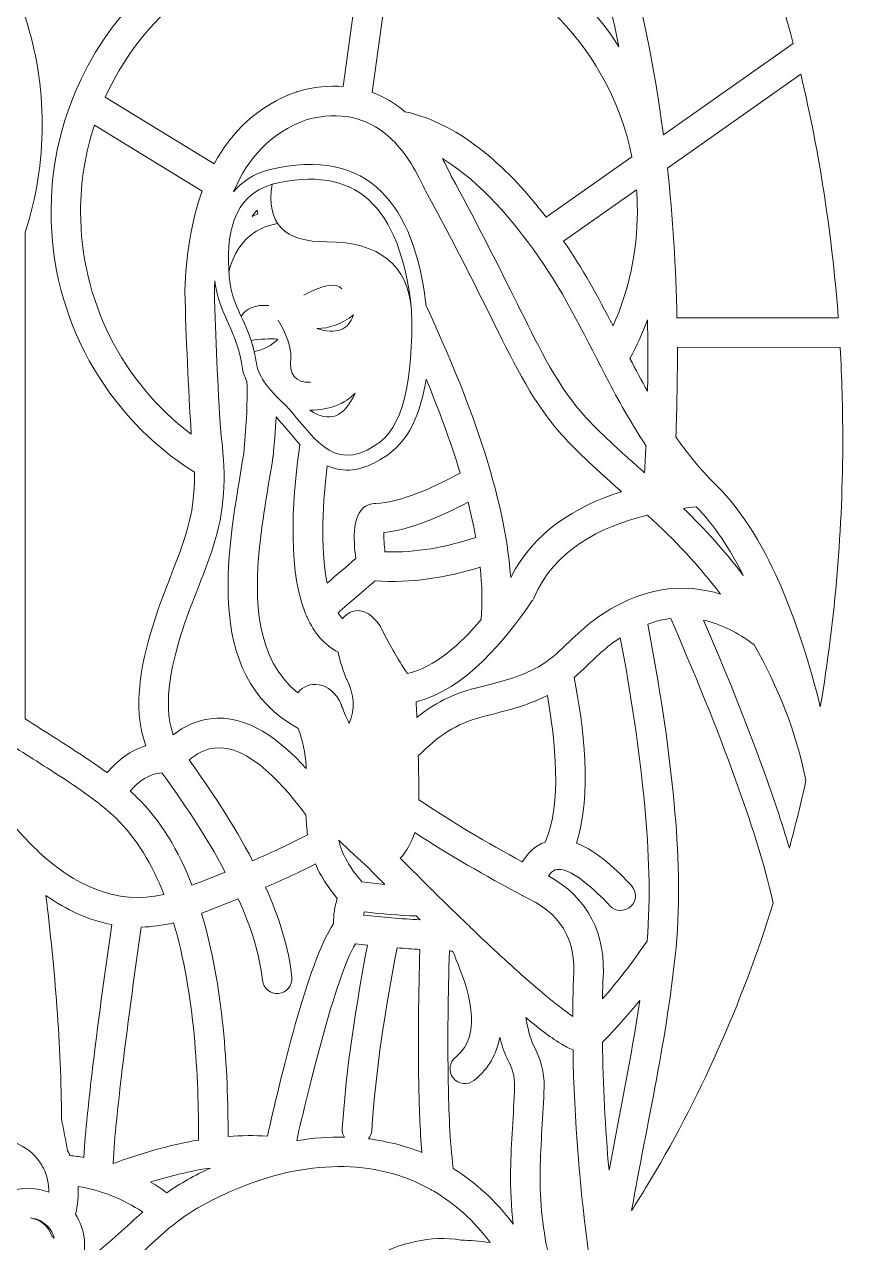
# Model space of a CAD drawing. Header units: millimetres. Extents: x -1990 to 1990, y -412 to 412.
# Drawn here: x 695.2 to 808.1, y 100.4 to 265.4 of the extents above; entities that cross this region are included whole.
import ezdxf

# ---------------------------------------------------------------- set-up
doc = ezdxf.new("R2010")
doc.units = ezdxf.units.MM
doc.header["$MEASUREMENT"] = 0
doc.layers.add('Camada 1', color=7, linetype='Continuous')

msp = doc.modelspace()

# ---------------------------------------------------------------- linework, layer by layer
at = {"layer": 'Camada 1', "color": 250, "lineweight": 9}
for points, knots in [([(492.8081, 249.1), (492.8081, 249.1), (492.8081, 168.9), (492.8081, 168.9), (492.8081, 168.9), (492.8081, 168.9), (489.8081, 168.9), (489.8081, 168.9), (489.8081, 168.9), (489.8081, 168.9), (489.8081, 88.7), (489.8081, 88.7), (489.8081, 88.7), (489.8081, 88.7), (492.8081, 88.7), (492.8081, 88.7), (492.8081, 88.7), (492.8081, 88.7), (492.8081, 8.5), (492.8081, 8.5), (492.8081, 8.5), (492.8081, 8.5), (573.0081, 8.5), (573.0081, 8.5), (573.0081, 8.5), (573.0081, 8.5), (573.0081, 5.5), (573.0081, 5.5), (573.0081, 5.5), (573.0081, 5.5), (653.2081, 5.5), (653.2081, 5.5), (653.2081, 5.5), (653.2081, 5.5), (653.2081, 8.5), (653.2081, 8.5), (653.2081, 8.5), (653.2081, 8.5), (733.4081, 8.5), (733.4081, 8.5), (733.4081, 8.5), (733.4081, 8.5), (733.4081, 5.5), (733.4081, 5.5), (733.4081, 5.5), (733.4081, 5.5), (813.6081, 5.5), (813.6081, 5.5), (813.6081, 5.5), (813.6081, 5.5), (813.6081, 8.5), (813.6081, 8.5), (813.6081, 8.5), (813.6081, 8.5), (893.8081, 8.5), (893.8081, 8.5), (893.8081, 8.5), (893.8081, 8.5), (893.8081, 88.7), (893.8081, 88.7), (893.8081, 88.7), (893.8081, 88.7), (896.8081, 88.7), (896.8081, 88.7), (896.8081, 88.7), (896.8081, 88.7), (896.8081, 168.9), (896.8081, 168.9), (896.8081, 168.9), (896.8081, 168.9), (893.8081, 168.9), (893.8081, 168.9), (893.8081, 168.9), (893.8081, 168.9), (893.8081, 249.1), (893.8081, 249.1), (893.8081, 249.1), (893.8081, 249.1), (896.8081, 249.1), (896.8081, 249.1), (896.8081, 249.1), (896.8081, 249.1), (896.8081, 329.3), (896.8081, 329.3), (896.8081, 329.3), (896.8081, 329.3), (893.8081, 329.3), (893.8081, 329.3), (893.8081, 329.3), (893.8081, 329.3), (893.8081, 409.5), (893.8081, 409.5), (893.8081, 409.5), (893.8081, 409.5), (813.6081, 409.5), (813.6081, 409.5), (813.6081, 409.5), (813.6081, 409.5), (813.6081, 412.5), (813.6081, 412.5), (813.6081, 412.5), (813.6081, 412.5), (733.4081, 412.5), (733.4081, 412.5), (733.4081, 412.5), (733.4081, 412.5), (733.4081, 409.5), (733.4081, 409.5), (733.4081, 409.5), (733.4081, 409.5), (653.2081, 409.5), (653.2081, 409.5), (653.2081, 409.5), (653.2081, 409.5), (653.2081, 412.5), (653.2081, 412.5), (653.2081, 412.5), (653.2081, 412.5), (573.0081, 412.5), (573.0081, 412.5), (573.0081, 412.5), (573.0081, 412.5), (573.0081, 409.5), (573.0081, 409.5), (573.0081, 409.5), (573.0081, 409.5), (492.8081, 409.5), (492.8081, 409.5), (492.8081, 409.5), (492.8081, 409.5), (492.8081, 329.3), (492.8081, 329.3), (492.8081, 329.3), (492.8081, 329.3), (489.8081, 329.3), (489.8081, 329.3), (489.8081, 329.3), (489.8081, 329.3), (489.8081, 249.1), (489.8081, 249.1), (489.8081, 249.1), (489.8081, 249.1), (492.8081, 249.1), (492.8081, 249.1)], [0, 0, 0, 0, 0.02702703, 0.02702703, 0.02702703, 0.02702703, 0.05405405, 0.05405405, 0.05405405, 0.05405405, 0.08108108, 0.08108108, 0.08108108, 0.08108108, 0.10810811, 0.10810811, 0.10810811, 0.10810811, 0.13513514, 0.13513514, 0.13513514, 0.13513514, 0.16216216, 0.16216216, 0.16216216, 0.16216216, 0.18918919, 0.18918919, 0.18918919, 0.18918919, 0.21621622, 0.21621622, 0.21621622, 0.21621622, 0.24324324, 0.24324324, 0.24324324, 0.24324324, 0.27027027, 0.27027027, 0.27027027, 0.27027027, 0.2972973, 0.2972973, 0.2972973, 0.2972973, 0.32432432, 0.32432432, 0.32432432, 0.32432432, 0.35135135, 0.35135135, 0.35135135, 0.35135135, 0.37837838, 0.37837838, 0.37837838, 0.37837838, 0.40540541, 0.40540541, 0.40540541, 0.40540541, 0.43243243, 0.43243243, 0.43243243, 0.43243243, 0.45945946, 0.45945946, 0.45945946, 0.45945946, 0.48648649, 0.48648649, 0.48648649, 0.48648649, 0.51351351, 0.51351351, 0.51351351, 0.51351351, 0.54054054, 0.54054054, 0.54054054, 0.54054054, 0.56756757, 0.56756757, 0.56756757, 0.56756757, 0.59459459, 0.59459459, 0.59459459, 0.59459459, 0.62162162, 0.62162162, 0.62162162, 0.62162162, 0.64864865, 0.64864865, 0.64864865, 0.64864865, 0.67567568, 0.67567568, 0.67567568, 0.67567568, 0.7027027, 0.7027027, 0.7027027, 0.7027027, 0.72972973, 0.72972973, 0.72972973, 0.72972973, 0.75675676, 0.75675676, 0.75675676, 0.75675676, 0.78378378, 0.78378378, 0.78378378, 0.78378378, 0.81081081, 0.81081081, 0.81081081, 0.81081081, 0.83783784, 0.83783784, 0.83783784, 0.83783784, 0.86486486, 0.86486486, 0.86486486, 0.86486486, 0.89189189, 0.89189189, 0.89189189, 0.89189189, 0.91891892, 0.91891892, 0.91891892, 0.91891892, 0.94594595, 0.94594595, 0.94594595, 0.94594595, 1, 1, 1, 1]), ([(695.3081, 171.3556), (696.7101, 170.454), (698.1221, 169.5688), (699.5101, 168.6788), (699.5101, 168.6788), (701.7081, 167.27), (704.1509, 165.7272), (706.4185, 164.0652), (706.4185, 164.0652), (707.8721, 165.748), (709.6149, 167.1012), (711.6681, 167.7056), (711.6681, 167.7056), (709.6621, 172.9836), (711.2189, 179.7252), (712.8653, 184.7324), (712.8653, 184.7324), (715.7481, 193.4996), (718.4005, 196.9136), (718.2429, 204.724), (718.2429, 204.724), (706.1853, 212.3588), (698.8309, 225.6068), (698.8309, 239.972), (698.8309, 239.972), (698.8309, 263.0008), (717.5005, 281.6704), (740.5293, 281.6704), (740.5293, 281.6704), (741.5733, 281.6704), (742.6081, 281.632), (743.6329, 281.5568), (743.6329, 281.5568), (743.6565, 281.5552), (743.6805, 281.5536), (743.7041, 281.5512), (743.7041, 281.5512), (757.1773, 280.5368), (768.8645, 273.1196), (775.7309, 262.3336), (775.7309, 262.3336), (772.8361, 276.7816), (768.1837, 290.7848), (761.2761, 303.88), (761.2761, 303.88), (741.5173, 303.8292), (721.5001, 298.6844), (707.2873, 284.8724), (707.2873, 284.8724), (705.4849, 283.1212), (703.8029, 281.2488), (702.2577, 279.2668), (702.2577, 279.2668), (699.4429, 275.6576), (697.1089, 271.7172), (695.3081, 267.5116), (695.3081, 267.5116), (695.3081, 267.5116), (695.3081, 266.4028), (695.3081, 266.4028), (695.3081, 266.4028), (696.8233, 261.808), (697.6429, 256.8972), (697.6429, 251.7952), (697.6429, 251.7952), (697.6429, 246.7572), (696.8337, 241.844), (695.3081, 237.2096), (695.3081, 237.2096), (695.3081, 237.2096), (695.3081, 171.3556), (695.3081, 171.3556)], [0, 0, 0, 0, 0.05263158, 0.05263158, 0.05263158, 0.05263158, 0.10526316, 0.10526316, 0.10526316, 0.10526316, 0.15789474, 0.15789474, 0.15789474, 0.15789474, 0.21052632, 0.21052632, 0.21052632, 0.21052632, 0.26315789, 0.26315789, 0.26315789, 0.26315789, 0.31578947, 0.31578947, 0.31578947, 0.31578947, 0.36842105, 0.36842105, 0.36842105, 0.36842105, 0.42105263, 0.42105263, 0.42105263, 0.42105263, 0.47368421, 0.47368421, 0.47368421, 0.47368421, 0.52631579, 0.52631579, 0.52631579, 0.52631579, 0.57894737, 0.57894737, 0.57894737, 0.57894737, 0.63157895, 0.63157895, 0.63157895, 0.63157895, 0.68421053, 0.68421053, 0.68421053, 0.68421053, 0.73684211, 0.73684211, 0.73684211, 0.73684211, 0.78947368, 0.78947368, 0.78947368, 0.78947368, 0.84210526, 0.84210526, 0.84210526, 0.84210526, 0.89473684, 0.89473684, 0.89473684, 0.89473684, 1, 1, 1, 1]), ([(784.4429, 301.7304), (778.4465, 302.8428), (772.1709, 303.5744), (765.8201, 303.8032), (765.8201, 303.8032), (774.3057, 287.09), (779.3001, 269.0012), (781.7517, 250.4164), (781.7517, 250.4164), (781.7517, 250.4164), (799.3285, 262.778), (799.3285, 262.778), (799.3285, 262.778), (795.8169, 276.3032), (790.8877, 289.4372), (784.4429, 301.7304)], [0, 0, 0, 0, 0.2, 0.2, 0.2, 0.2, 0.4, 0.4, 0.4, 0.4, 0.6, 0.6, 0.6, 0.6, 1, 1, 1, 1]), ([(720.9317, 246.4864), (723.2569, 250.8104), (726.8029, 254.3244), (732.0993, 256.2404), (732.0993, 256.2404), (732.1541, 256.26), (732.2013, 256.2748), (732.2573, 256.29), (732.2573, 256.29), (734.4677, 256.888), (736.5145, 257.0964), (738.4057, 256.9628), (738.4057, 256.9628), (738.4057, 256.9628), (741.2421, 277.6636), (741.2421, 277.6636), (741.2421, 277.6636), (741.0053, 277.668), (740.7673, 277.6704), (740.5293, 277.6704), (740.5293, 277.6704), (725.2505, 277.6704), (712.0953, 268.582), (706.1745, 255.5164), (706.1745, 255.5164), (706.1745, 255.5164), (720.9317, 246.4864), (720.9317, 246.4864)], [0, 0, 0, 0, 0.125, 0.125, 0.125, 0.125, 0.25, 0.25, 0.25, 0.25, 0.375, 0.375, 0.375, 0.375, 0.5, 0.5, 0.5, 0.5, 0.625, 0.625, 0.625, 0.625, 0.75, 0.75, 0.75, 0.75, 1, 1, 1, 1]), ([(742.3297, 256.1328), (743.9437, 255.5416), (745.4177, 254.6636), (746.7601, 253.5412), (746.7601, 253.5412), (754.5333, 251.8672), (761.0085, 245.566), (765.8801, 239.2544), (765.8801, 239.2544), (765.8801, 239.2544), (777.4925, 247.4208), (777.4925, 247.4208), (777.4925, 247.4208), (774.3365, 263.1672), (761.3713, 275.368), (745.2409, 277.3788), (745.2409, 277.3788), (745.2409, 277.3788), (742.3297, 256.1328), (742.3297, 256.1328)], [0, 0, 0, 0, 0.16666667, 0.16666667, 0.16666667, 0.16666667, 0.33333333, 0.33333333, 0.33333333, 0.33333333, 0.5, 0.5, 0.5, 0.5, 0.66666667, 0.66666667, 0.66666667, 0.66666667, 1, 1, 1, 1]), ([(800.3633, 258.616), (800.3633, 258.616), (782.2961, 245.9092), (782.2961, 245.9092), (782.2961, 245.9092), (783.0329, 239.196), (783.4501, 232.4276), (783.5929, 225.6452), (783.5929, 225.6452), (783.5929, 225.6452), (805.4329, 225.618), (805.4329, 225.618), (805.4329, 225.618), (804.6081, 236.6852), (802.9353, 247.7608), (800.3633, 258.616)], [0, 0, 0, 0, 0.2, 0.2, 0.2, 0.2, 0.4, 0.4, 0.4, 0.4, 0.6, 0.6, 0.6, 0.6, 1, 1, 1, 1]), ([(723.6537, 242.9616), (723.6237, 242.8764), (723.5873, 242.7924), (723.5409, 242.7012), (723.5409, 242.7012), (724.6465, 244.0072), (726.1613, 245.0392), (728.1905, 245.6428), (728.1905, 245.6428), (728.2341, 245.6556), (728.2777, 245.6672), (728.3217, 245.6772), (728.3217, 245.6772), (742.1121, 249.028), (747.9913, 240.5076), (749.5449, 227.7864), (749.5449, 227.7864), (749.5689, 227.616), (749.5901, 227.4452), (749.6085, 227.274), (749.6085, 227.274), (754.3949, 217.0252), (760.2085, 202.8228), (761.0737, 190.4696), (761.0737, 190.4696), (764.1813, 196.602), (769.7873, 200.116), (776.0693, 202.0904), (776.0693, 202.0904), (774.6173, 203.3908), (773.1697, 204.6956), (771.7477, 206.0236), (771.7477, 206.0236), (769.9917, 207.664), (768.2913, 209.3488), (766.7853, 211.226), (766.7853, 211.226), (763.2517, 215.6288), (760.5005, 221.5468), (757.9801, 226.582), (757.9801, 226.582), (755.2553, 232.0252), (752.4969, 237.5204), (749.5349, 242.8384), (749.5349, 242.8384), (749.5065, 242.8896), (749.4841, 242.934), (749.4601, 242.9872), (749.4601, 242.9872), (748.1521, 245.8784), (746.5901, 248.3336), (744.6565, 250.0884), (744.6565, 250.0884), (744.5773, 250.1488), (744.5025, 250.2152), (744.4333, 250.2864), (744.4333, 250.2864), (741.6309, 252.716), (738.0617, 253.6948), (733.3825, 252.4504), (733.3825, 252.4504), (728.5301, 250.67), (725.5073, 247.176), (723.6537, 242.9616)], [0, 0, 0, 0, 0.05882353, 0.05882353, 0.05882353, 0.05882353, 0.11764706, 0.11764706, 0.11764706, 0.11764706, 0.17647059, 0.17647059, 0.17647059, 0.17647059, 0.23529412, 0.23529412, 0.23529412, 0.23529412, 0.29411765, 0.29411765, 0.29411765, 0.29411765, 0.35294118, 0.35294118, 0.35294118, 0.35294118, 0.41176471, 0.41176471, 0.41176471, 0.41176471, 0.47058824, 0.47058824, 0.47058824, 0.47058824, 0.52941176, 0.52941176, 0.52941176, 0.52941176, 0.58823529, 0.58823529, 0.58823529, 0.58823529, 0.64705882, 0.64705882, 0.64705882, 0.64705882, 0.70588235, 0.70588235, 0.70588235, 0.70588235, 0.76470588, 0.76470588, 0.76470588, 0.76470588, 0.82352941, 0.82352941, 0.82352941, 0.82352941, 0.88235294, 0.88235294, 0.88235294, 0.88235294, 1, 1, 1, 1]), ([(717.8149, 209.8808), (717.4133, 216.326), (717.1233, 222.7772), (716.9469, 229.232), (716.9469, 229.232), (716.9457, 229.2776), (716.9457, 229.3168), (716.9477, 229.3628), (716.9477, 229.3628), (717.1229, 233.9444), (717.7825, 238.6072), (719.2961, 242.7976), (719.2961, 242.7976), (719.2961, 242.7976), (704.7001, 251.7288), (704.7001, 251.7288), (704.7001, 251.7288), (703.4869, 248.0292), (702.8309, 244.0772), (702.8309, 239.972), (702.8309, 239.972), (702.8309, 228.0352), (708.4449, 216.9564), (717.8149, 209.8808)], [0, 0, 0, 0, 0.14285714, 0.14285714, 0.14285714, 0.14285714, 0.28571429, 0.28571429, 0.28571429, 0.28571429, 0.42857143, 0.42857143, 0.42857143, 0.42857143, 0.57142857, 0.57142857, 0.57142857, 0.57142857, 0.71428571, 0.71428571, 0.71428571, 0.71428571, 1, 1, 1, 1]), ([(779.1981, 204.6572), (779.2677, 205.8872), (779.3297, 207.1184), (779.3837, 208.3504), (779.3837, 208.3504), (777.5741, 211.0608), (775.9641, 213.9084), (774.4037, 216.8748), (774.4037, 216.8748), (771.3389, 222.7028), (768.5745, 228.6092), (764.7689, 234.0184), (764.7689, 234.0184), (761.5441, 238.6016), (757.0857, 244.0016), (751.8181, 247.1968), (751.8181, 247.1968), (752.2597, 246.4048), (752.6769, 245.5752), (753.0693, 244.7128), (753.0693, 244.7128), (756.0449, 239.3656), (758.8181, 233.844), (761.5569, 228.3724), (761.5569, 228.3724), (763.9221, 223.6472), (766.5893, 217.8608), (769.9049, 213.7296), (769.9049, 213.7296), (771.2885, 212.0048), (772.8645, 210.454), (774.4781, 208.9472), (774.4781, 208.9472), (776.0297, 207.4976), (777.6129, 206.0756), (779.1981, 204.6572)], [0, 0, 0, 0, 0.1, 0.1, 0.1, 0.1, 0.2, 0.2, 0.2, 0.2, 0.3, 0.3, 0.3, 0.3, 0.4, 0.4, 0.4, 0.4, 0.5, 0.5, 0.5, 0.5, 0.6, 0.6, 0.6, 0.6, 0.7, 0.7, 0.7, 0.7, 0.8, 0.8, 0.8, 0.8, 1, 1, 1, 1]), ([(768.2441, 236.0268), (770.7917, 232.3592), (772.8941, 228.4568), (774.9321, 224.5324), (774.9321, 224.5324), (777.1089, 229.3756), (778.2281, 234.6208), (778.2281, 239.972), (778.2281, 239.972), (778.2281, 240.9796), (778.1885, 241.9784), (778.1109, 242.966), (778.1109, 242.966), (778.1109, 242.966), (768.2441, 236.0268), (768.2441, 236.0268)], [0, 0, 0, 0, 0.2, 0.2, 0.2, 0.2, 0.4, 0.4, 0.4, 0.4, 0.6, 0.6, 0.6, 0.6, 1, 1, 1, 1]), ([(726.8277, 239.6976), (726.7897, 239.8672), (726.7561, 240.0408), (726.7273, 240.218), (726.7273, 240.218), (726.4805, 239.948), (726.2637, 239.6556), (726.0733, 239.3448), (726.0733, 239.3448), (726.3169, 239.472), (726.5681, 239.5896), (726.8277, 239.6976)], [0, 0, 0, 0, 0.25, 0.25, 0.25, 0.25, 0.5, 0.5, 0.5, 0.5, 1, 1, 1, 1]), ([(721.0157, 230.6352), (720.9877, 230.18), (720.9649, 229.726), (720.9473, 229.2748), (720.9473, 229.2748), (721.1217, 222.9128), (721.4077, 216.5536), (721.8025, 210.2012), (721.8025, 210.2012), (722.4901, 205.0484), (722.5289, 200.4436), (721.0285, 195.4276), (721.0285, 195.4276), (719.8273, 191.4136), (717.9877, 187.5044), (716.6653, 183.4828), (716.6653, 183.4828), (715.4105, 179.6664), (713.7877, 173.4916), (715.3845, 169.1912), (715.3845, 169.1912), (716.8433, 170.32), (718.5121, 171.1268), (720.4049, 171.368), (720.4049, 171.368), (725.3713, 172.0008), (729.9029, 168.4916), (733.3893, 164.6248), (733.3893, 164.6248), (733.3837, 164.7576), (733.3793, 164.89), (733.3761, 165.0224), (733.3761, 165.0224), (733.2313, 166.6292), (732.9441, 168.4988), (732.3001, 170.0356), (732.3001, 170.0356), (718.9713, 177.3432), (722.9669, 195.0064), (724.9169, 207.28), (724.9169, 207.28), (725.2381, 210.4932), (725.4553, 213.7996), (725.3517, 217.0356), (725.3517, 217.0356), (724.9841, 217.7636), (724.7305, 218.5172), (724.6557, 219.2792), (724.6557, 219.2792), (724.5189, 220.1924), (724.2941, 221.0928), (724.0097, 221.9708), (724.0097, 221.9708), (722.9225, 225.3232), (721.4477, 226.938), (721.0157, 230.6352)], [0, 0, 0, 0, 0.06666667, 0.06666667, 0.06666667, 0.06666667, 0.13333333, 0.13333333, 0.13333333, 0.13333333, 0.2, 0.2, 0.2, 0.2, 0.26666667, 0.26666667, 0.26666667, 0.26666667, 0.33333333, 0.33333333, 0.33333333, 0.33333333, 0.4, 0.4, 0.4, 0.4, 0.46666667, 0.46666667, 0.46666667, 0.46666667, 0.53333333, 0.53333333, 0.53333333, 0.53333333, 0.6, 0.6, 0.6, 0.6, 0.66666667, 0.66666667, 0.66666667, 0.66666667, 0.73333333, 0.73333333, 0.73333333, 0.73333333, 0.8, 0.8, 0.8, 0.8, 0.86666667, 0.86666667, 0.86666667, 0.86666667, 1, 1, 1, 1]), ([(739.7841, 226.0444), (738.2165, 224.8056), (736.5593, 224.186), (734.8129, 224.1856), (734.8129, 224.1856), (737.4541, 223.344), (739.1113, 223.9636), (739.7841, 226.0444)], [0, 0, 0, 0, 0.33333333, 0.33333333, 0.33333333, 0.33333333, 1, 1, 1, 1]), ([(729.5821, 225.3096), (730.7289, 223.3904), (731.3053, 221.7044), (731.3113, 220.2516), (731.3113, 220.2516), (731.0389, 217.9464), (731.9181, 216.8368), (733.9481, 216.9232)], [0, 0, 0, 0, 0.33333333, 0.33333333, 0.33333333, 0.33333333, 1, 1, 1, 1]), ([(777.2129, 220.1292), (777.9929, 218.6368), (778.7849, 217.1528), (779.6093, 215.6888), (779.6093, 215.6888), (779.6653, 218.9152), (779.6633, 222.1428), (779.5985, 225.3684), (779.5985, 225.3684), (778.9285, 223.5756), (778.1321, 221.8256), (777.2129, 220.1292)], [0, 0, 0, 0, 0.25, 0.25, 0.25, 0.25, 0.5, 0.5, 0.5, 0.5, 1, 1, 1, 1]), ([(726.3417, 221.0672), (727.6125, 221.3052), (728.6781, 221.8692), (729.5389, 222.7588), (729.5389, 222.7588), (728.3833, 222.8136), (727.1745, 222.7564), (725.9121, 222.5876), (725.9121, 222.5876), (726.0785, 222.0732), (726.2217, 221.5664), (726.3417, 221.0672)], [0, 0, 0, 0, 0.25, 0.25, 0.25, 0.25, 0.5, 0.5, 0.5, 0.5, 1, 1, 1, 1]), ([(783.4361, 209.5296), (784.8893, 207.4452), (786.4861, 205.4444), (788.3013, 203.5688), (788.3013, 203.5688), (795.7913, 196.6024), (800.2509, 184.0996), (803.0013, 172.9668), (803.0013, 172.9668), (805.0485, 185.0196), (806.0401, 197.2284), (806.0401, 209.2916), (806.0401, 209.2916), (806.0401, 213.3876), (805.9245, 217.5004), (805.6933, 221.6176), (805.6933, 221.6176), (805.6933, 221.6176), (783.6453, 221.6452), (783.6453, 221.6452), (783.6453, 221.6452), (783.6669, 217.606), (783.5941, 213.5644), (783.4361, 209.5296)], [0, 0, 0, 0, 0.14285714, 0.14285714, 0.14285714, 0.14285714, 0.28571429, 0.28571429, 0.28571429, 0.28571429, 0.42857143, 0.42857143, 0.42857143, 0.42857143, 0.57142857, 0.57142857, 0.57142857, 0.57142857, 0.71428571, 0.71428571, 0.71428571, 0.71428571, 1, 1, 1, 1]), ([(749.6237, 217.3496), (748.9413, 212.9504), (747.3293, 208.6888), (743.7249, 206.6556), (743.7249, 206.6556), (741.6969, 205.3092), (739.4097, 204.5688), (737.0017, 205.3184), (737.0017, 205.3184), (736.7281, 205.4036), (736.4625, 205.5052), (736.2041, 205.6216), (736.2041, 205.6216), (735.7013, 201.224), (735.2133, 194.5776), (736.2117, 189.7172), (736.2117, 189.7172), (737.5049, 190.8328), (738.8045, 191.9416), (740.1033, 193.0492), (740.1033, 193.0492), (739.7665, 195.5984), (739.4861, 199.4968), (741.8933, 200.3448), (741.8933, 200.3448), (742.1681, 200.4416), (742.4573, 200.4888), (742.7481, 200.4868), (742.7481, 200.4868), (746.3021, 200.6548), (750.8349, 202.782), (754.2209, 204.6268), (754.2209, 204.6268), (752.9089, 209.004), (751.2873, 213.3376), (749.6237, 217.3496)], [0, 0, 0, 0, 0.1, 0.1, 0.1, 0.1, 0.2, 0.2, 0.2, 0.2, 0.3, 0.3, 0.3, 0.3, 0.4, 0.4, 0.4, 0.4, 0.5, 0.5, 0.5, 0.5, 0.6, 0.6, 0.6, 0.6, 0.7, 0.7, 0.7, 0.7, 0.8, 0.8, 0.8, 0.8, 1, 1, 1, 1]), ([(740.0005, 215.4532), (738.7105, 213.996), (736.6641, 213.218), (733.8617, 213.1188), (733.8617, 213.1188), (736.5021, 211.3692), (738.5485, 212.1472), (740.0005, 215.4532)], [0, 0, 0, 0, 0.33333333, 0.33333333, 0.33333333, 0.33333333, 1, 1, 1, 1]), ([(729.3025, 212.2408), (729.2185, 210.4252), (729.0709, 208.612), (728.8913, 206.8236), (728.8913, 206.8236), (728.8873, 206.7836), (728.8829, 206.7496), (728.8765, 206.71), (728.8765, 206.71), (728.2345, 202.6616), (727.4733, 198.6452), (727.0669, 194.5612), (727.0669, 194.5612), (726.3613, 187.4796), (726.5301, 179.466), (732.2293, 174.8772), (732.2293, 174.8772), (733.6153, 176.6128), (736.6881, 176.5536), (738.1149, 173.2816), (738.1149, 173.2816), (738.1293, 173.2488), (738.1405, 173.2204), (738.1533, 173.1872), (738.1533, 173.1872), (738.3209, 172.7424), (738.7637, 171.6196), (739.2181, 170.728), (739.2181, 170.728), (739.9857, 172.7348), (739.9117, 174.6536), (738.9153, 176.5768), (738.9153, 176.5768), (738.8873, 176.6312), (738.8653, 176.6788), (738.8417, 176.7356), (738.8417, 176.7356), (738.3825, 177.852), (737.9429, 179.1136), (737.7077, 180.386), (737.7077, 180.386), (735.8041, 181.3584), (734.4533, 183.0276), (733.5149, 185.1116), (733.5149, 185.1116), (733.3941, 185.3008), (733.3089, 185.5056), (733.2585, 185.7164), (733.2585, 185.7164), (730.5969, 192.3904), (731.7425, 202.7632), (732.5293, 208.4892), (732.5293, 208.4892), (731.3933, 209.7208), (730.3625, 211.0864), (729.3025, 212.2408)], [0, 0, 0, 0, 0.06666667, 0.06666667, 0.06666667, 0.06666667, 0.13333333, 0.13333333, 0.13333333, 0.13333333, 0.2, 0.2, 0.2, 0.2, 0.26666667, 0.26666667, 0.26666667, 0.26666667, 0.33333333, 0.33333333, 0.33333333, 0.33333333, 0.4, 0.4, 0.4, 0.4, 0.46666667, 0.46666667, 0.46666667, 0.46666667, 0.53333333, 0.53333333, 0.53333333, 0.53333333, 0.6, 0.6, 0.6, 0.6, 0.66666667, 0.66666667, 0.66666667, 0.66666667, 0.73333333, 0.73333333, 0.73333333, 0.73333333, 0.8, 0.8, 0.8, 0.8, 0.86666667, 0.86666667, 0.86666667, 0.86666667, 1, 1, 1, 1]), ([(744.0449, 193.9552), (748.2517, 193.8408), (752.3649, 194.5548), (756.3493, 195.9184), (756.3493, 195.9184), (756.0645, 197.4888), (755.7149, 199.078), (755.3137, 200.6728), (755.3137, 200.6728), (751.8213, 198.826), (747.6573, 196.9976), (743.9025, 196.57), (743.9025, 196.57), (743.8721, 195.864), (743.9513, 194.844), (744.0449, 193.9552)], [0, 0, 0, 0, 0.2, 0.2, 0.2, 0.2, 0.4, 0.4, 0.4, 0.4, 0.6, 0.6, 0.6, 0.6, 1, 1, 1, 1]), ([(786.1833, 200.0544), (785.6173, 199.9932), (785.0465, 199.9236), (784.4733, 199.8448), (784.4733, 199.8448), (787.4313, 196.9844), (790.1381, 193.9628), (792.5641, 190.7728), (792.5641, 190.7728), (790.7601, 194.3676), (788.6505, 197.5824), (786.1833, 200.0544)], [0, 0, 0, 0, 0.25, 0.25, 0.25, 0.25, 0.5, 0.5, 0.5, 0.5, 1, 1, 1, 1]), ([(789.4717, 188.2316), (786.5849, 192.0452), (783.2733, 195.6048), (779.5949, 198.93), (779.5949, 198.93), (773.0817, 197.336), (766.9589, 194.1348), (764.1861, 187.6872), (764.1861, 187.6872), (764.1333, 187.5636), (764.0777, 187.4628), (764.0021, 187.3516), (764.0021, 187.3516), (760.4245, 182.0976), (754.9153, 175.2896), (748.2705, 173.6604), (748.2705, 173.6604), (748.3053, 172.9568), (748.3377, 172.2532), (748.3677, 171.5492), (748.3677, 171.5492), (750.6625, 173.3904), (753.0961, 174.6844), (756.3261, 175.52), (756.3261, 175.52), (759.2553, 176.278), (761.5053, 176.7048), (764.2773, 178.1116), (764.2773, 178.1116), (765.7673, 178.8676), (766.9045, 179.7804), (768.1045, 180.926), (768.1045, 180.926), (770.5073, 183.22), (772.2017, 184.918), (775.2041, 186.5548), (775.2041, 186.5548), (780.0909, 189.2188), (784.8805, 189.6544), (789.4717, 188.2316)], [0, 0, 0, 0, 0.09090909, 0.09090909, 0.09090909, 0.09090909, 0.18181818, 0.18181818, 0.18181818, 0.18181818, 0.27272727, 0.27272727, 0.27272727, 0.27272727, 0.36363636, 0.36363636, 0.36363636, 0.36363636, 0.45454545, 0.45454545, 0.45454545, 0.45454545, 0.54545455, 0.54545455, 0.54545455, 0.54545455, 0.63636364, 0.63636364, 0.63636364, 0.63636364, 0.72727273, 0.72727273, 0.72727273, 0.72727273, 0.81818182, 0.81818182, 0.81818182, 0.81818182, 1, 1, 1, 1]), ([(737.6917, 185.7068), (737.8821, 185.4104), (738.0889, 185.1388), (738.3125, 184.8952), (738.3125, 184.8952), (738.6713, 185.394), (739.1653, 185.776), (739.8417, 185.9284), (739.8417, 185.9284), (741.3373, 186.2652), (742.4737, 185.2212), (743.2701, 184.1064), (743.2701, 184.1064), (743.3321, 184.0196), (743.3793, 183.9412), (743.4277, 183.846), (743.4277, 183.846), (744.5049, 181.7136), (745.7089, 179.488), (747.0901, 177.4924), (747.0901, 177.4924), (750.7861, 178.2972), (754.2933, 181.4948), (757.0797, 184.796), (757.0797, 184.796), (757.2653, 187.0456), (757.1989, 189.432), (756.9349, 191.8976), (756.9349, 191.8976), (752.3293, 190.4084), (747.5673, 189.7128), (742.7053, 190.0112), (742.7053, 190.0112), (741.0305, 188.5824), (739.3529, 187.1524), (737.6917, 185.7068)], [0, 0, 0, 0, 0.1, 0.1, 0.1, 0.1, 0.2, 0.2, 0.2, 0.2, 0.3, 0.3, 0.3, 0.3, 0.4, 0.4, 0.4, 0.4, 0.5, 0.5, 0.5, 0.5, 0.6, 0.6, 0.6, 0.6, 0.7, 0.7, 0.7, 0.7, 0.8, 0.8, 0.8, 0.8, 1, 1, 1, 1]), ([(796.6345, 146.3968), (795.3737, 151.9872), (793.5217, 157.584), (791.5805, 162.9616), (791.5805, 162.9616), (788.9037, 170.3768), (785.8857, 177.698), (782.7393, 184.9292), (782.7393, 184.9292), (781.7193, 184.8044), (780.6865, 184.558), (779.6393, 184.1828), (779.6393, 184.1828), (781.1705, 176.1396), (782.4661, 167.9888), (783.2125, 159.8408), (783.2125, 159.8408), (783.7981, 153.4508), (784.0925, 146.7616), (783.4661, 140.3648), (783.4661, 140.3648), (782.2969, 128.4276), (779.5577, 116.632), (777.4417, 104.7836), (777.4417, 104.7836), (778.0841, 105.786), (778.7153, 106.7936), (779.3321, 107.8076), (779.3321, 107.8076), (786.6553, 119.844), (792.3885, 132.8644), (796.6345, 146.3968)], [0, 0, 0, 0, 0.11111111, 0.11111111, 0.11111111, 0.11111111, 0.22222222, 0.22222222, 0.22222222, 0.22222222, 0.33333333, 0.33333333, 0.33333333, 0.33333333, 0.44444444, 0.44444444, 0.44444444, 0.44444444, 0.55555556, 0.55555556, 0.55555556, 0.55555556, 0.66666667, 0.66666667, 0.66666667, 0.66666667, 0.77777778, 0.77777778, 0.77777778, 0.77777778, 1, 1, 1, 1]), ([(801.0629, 163.0288), (799.6689, 169.668), (797.2761, 175.7688), (794.0317, 181.3784), (794.0317, 181.3784), (791.7921, 183.0464), (789.5209, 184.1856), (787.1953, 184.7052), (787.1953, 184.7052), (790.0905, 177.988), (792.8617, 171.1936), (795.3429, 164.32), (795.3429, 164.32), (796.5777, 160.8984), (797.7737, 157.396), (798.8137, 153.8604), (798.8137, 153.8604), (799.6353, 156.8976), (800.3849, 159.9552), (801.0629, 163.0288)], [0, 0, 0, 0, 0.16666667, 0.16666667, 0.16666667, 0.16666667, 0.33333333, 0.33333333, 0.33333333, 0.33333333, 0.5, 0.5, 0.5, 0.5, 0.66666667, 0.66666667, 0.66666667, 0.66666667, 1, 1, 1, 1]), ([(779.5325, 141.2584), (780.0701, 147.2464), (779.7761, 153.5108), (779.2293, 159.476), (779.2293, 159.476), (778.5285, 167.1228), (777.3345, 174.7752), (775.9181, 182.3336), (775.9181, 182.3336), (773.9737, 181.0884), (772.6485, 179.7336), (770.8665, 178.0328), (770.8665, 178.0328), (770.4677, 177.6524), (770.0721, 177.2924), (769.6709, 176.9512), (769.6709, 176.9512), (770.9253, 170.3924), (772.1497, 161.1472), (769.9721, 154.5044), (769.9721, 154.5044), (772.9017, 153.4276), (775.6473, 150.698), (777.4345, 148.7672), (777.4345, 148.7672), (778.1825, 147.9588), (778.1333, 146.6892), (777.3249, 145.9408), (777.3249, 145.9408), (776.5165, 145.1928), (775.2469, 145.242), (774.4985, 146.0504), (774.4985, 146.0504), (773.3977, 147.24), (769.5825, 151.1716), (767.4441, 150.9656), (767.4441, 150.9656), (767.4125, 150.9608), (767.3809, 150.9568), (767.3489, 150.9532), (767.3489, 150.9532), (767.2697, 150.9408), (767.1929, 150.922), (767.1189, 150.8968), (767.1189, 150.8968), (766.7637, 150.7756), (766.4541, 150.4768), (766.1929, 150.1144), (766.1929, 150.1144), (771.5077, 147.0908), (774.1113, 142.2684), (773.5549, 135.796), (773.5549, 135.796), (773.5341, 135.0084), (773.5177, 134.2204), (773.5061, 133.4328), (773.5061, 133.4328), (775.6781, 135.91), (777.6789, 138.5436), (779.5325, 141.2584)], [0, 0, 0, 0, 0.0625, 0.0625, 0.0625, 0.0625, 0.125, 0.125, 0.125, 0.125, 0.1875, 0.1875, 0.1875, 0.1875, 0.25, 0.25, 0.25, 0.25, 0.3125, 0.3125, 0.3125, 0.3125, 0.375, 0.375, 0.375, 0.375, 0.4375, 0.4375, 0.4375, 0.4375, 0.5, 0.5, 0.5, 0.5, 0.5625, 0.5625, 0.5625, 0.5625, 0.625, 0.625, 0.625, 0.625, 0.6875, 0.6875, 0.6875, 0.6875, 0.75, 0.75, 0.75, 0.75, 0.8125, 0.8125, 0.8125, 0.8125, 0.875, 0.875, 0.875, 0.875, 1, 1, 1, 1]), ([(762.6321, 151.9792), (763.3749, 153.1712), (764.3821, 154.168), (765.7593, 154.6588), (765.7593, 154.6588), (768.0349, 159.868), (767.1129, 168.4224), (766.0481, 174.5244), (766.0481, 174.5244), (762.9921, 172.98), (760.5541, 172.4824), (757.3277, 171.6476), (757.3277, 171.6476), (753.5641, 170.674), (751.1989, 168.972), (748.5501, 166.326), (748.5501, 166.326), (748.6029, 164.35), (748.6369, 162.3732), (748.6513, 160.3968), (748.6513, 160.3968), (753.1289, 157.3504), (757.8737, 154.5816), (762.6321, 151.9792)], [0, 0, 0, 0, 0.14285714, 0.14285714, 0.14285714, 0.14285714, 0.28571429, 0.28571429, 0.28571429, 0.28571429, 0.42857143, 0.42857143, 0.42857143, 0.42857143, 0.57142857, 0.57142857, 0.57142857, 0.57142857, 0.71428571, 0.71428571, 0.71428571, 0.71428571, 1, 1, 1, 1]), ([(696.6857, 153.7916), (696.8593, 153.672), (697.0137, 153.5256), (697.1425, 153.3576), (697.1425, 153.3576), (701.9041, 148.912), (707.5997, 146.0864), (714.1209, 147.55), (714.1209, 147.55), (712.5341, 151.6112), (710.4273, 155.1956), (707.6385, 157.882), (707.6385, 157.882), (707.0557, 158.4436), (706.4201, 158.9968), (705.7493, 159.54), (705.7493, 159.54), (705.7137, 159.5616), (705.6781, 159.5844), (705.6433, 159.6084), (705.6433, 159.6084), (705.5285, 159.6872), (705.4249, 159.7764), (705.3321, 159.8732), (705.3321, 159.8732), (702.8137, 161.8568), (699.8665, 163.6992), (697.3513, 165.3116), (697.3513, 165.3116), (694.9021, 166.882), (692.3881, 168.4352), (689.9733, 170.088), (689.9733, 170.088), (689.2269, 168.728), (688.2125, 167.6176), (686.8829, 166.9264), (686.8829, 166.9264), (689.4445, 162.5208), (692.7337, 157.614), (696.6857, 153.7916)], [0, 0, 0, 0, 0.09090909, 0.09090909, 0.09090909, 0.09090909, 0.18181818, 0.18181818, 0.18181818, 0.18181818, 0.27272727, 0.27272727, 0.27272727, 0.27272727, 0.36363636, 0.36363636, 0.36363636, 0.36363636, 0.45454545, 0.45454545, 0.45454545, 0.45454545, 0.54545455, 0.54545455, 0.54545455, 0.54545455, 0.63636364, 0.63636364, 0.63636364, 0.63636364, 0.72727273, 0.72727273, 0.72727273, 0.72727273, 0.81818182, 0.81818182, 0.81818182, 0.81818182, 1, 1, 1, 1]), ([(733.5777, 155.648), (733.4573, 156.4796), (733.3833, 157.3636), (733.3481, 158.3184), (733.3481, 158.3184), (730.7301, 161.874), (725.6317, 168.002), (720.9105, 167.4), (720.9105, 167.4), (719.6305, 167.2368), (718.4981, 166.6004), (717.5217, 165.778), (717.5217, 165.778), (720.4233, 161.7704), (723.5565, 157.0668), (726.1257, 152.1424), (726.1257, 152.1424), (728.6753, 153.2384), (731.1889, 154.4), (733.5777, 155.648)], [0, 0, 0, 0, 0.16666667, 0.16666667, 0.16666667, 0.16666667, 0.33333333, 0.33333333, 0.33333333, 0.33333333, 0.5, 0.5, 0.5, 0.5, 0.66666667, 0.66666667, 0.66666667, 0.66666667, 1, 1, 1, 1]), ([(713.8405, 164.0388), (712.1109, 163.9448), (710.6845, 162.8724), (709.5409, 161.5688), (709.5409, 161.5688), (709.8409, 161.3024), (710.1321, 161.034), (710.4137, 160.7628), (710.4137, 160.7628), (713.6893, 157.6072), (716.1185, 153.4672), (717.9137, 148.8216), (717.9137, 148.8216), (719.4005, 149.3972), (720.9081, 149.9884), (722.4181, 150.5992), (722.4181, 150.5992), (719.8233, 155.5124), (716.6409, 160.2072), (713.8405, 164.0388)], [0, 0, 0, 0, 0.16666667, 0.16666667, 0.16666667, 0.16666667, 0.33333333, 0.33333333, 0.33333333, 0.33333333, 0.5, 0.5, 0.5, 0.5, 0.66666667, 0.66666667, 0.66666667, 0.66666667, 1, 1, 1, 1]), ([(769.4837, 131.0724), (769.4901, 132.7024), (769.5149, 134.3328), (769.5581, 135.9628), (769.5581, 135.9628), (769.5593, 136.0064), (769.5613, 136.0436), (769.5653, 136.0868), (769.5653, 136.0868), (770.0549, 141.5904), (767.7301, 145.1576), (762.7289, 147.3856), (762.7289, 147.3856), (762.6949, 147.4004), (762.6613, 147.4156), (762.6285, 147.432), (762.6285, 147.432), (762.6125, 147.44), (762.5969, 147.448), (762.5717, 147.4616), (762.5717, 147.4616), (757.6657, 150.1028), (752.7557, 152.8968), (748.0853, 155.964), (748.0853, 155.964), (747.6749, 154.6728), (747.0361, 153.4948), (746.1281, 152.4844), (746.1281, 152.4844), (747.5433, 151.0604), (748.9669, 149.6344), (750.4001, 148.214), (750.4001, 148.214), (750.5149, 148.1228), (750.6193, 148.0192), (750.7117, 147.9052), (750.7117, 147.9052), (752.1901, 146.4424), (753.6789, 144.986), (755.1793, 143.5444), (755.1793, 143.5444), (755.3269, 143.4368), (755.4593, 143.3096), (755.5725, 143.1668), (755.5725, 143.1668), (758.0353, 140.8084), (760.5301, 138.4908), (763.0637, 136.25), (763.0637, 136.25), (763.9701, 135.4488), (767.2861, 132.5504), (769.4837, 131.0724)], [0, 0, 0, 0, 0.07142857, 0.07142857, 0.07142857, 0.07142857, 0.14285714, 0.14285714, 0.14285714, 0.14285714, 0.21428571, 0.21428571, 0.21428571, 0.21428571, 0.28571429, 0.28571429, 0.28571429, 0.28571429, 0.35714286, 0.35714286, 0.35714286, 0.35714286, 0.42857143, 0.42857143, 0.42857143, 0.42857143, 0.5, 0.5, 0.5, 0.5, 0.57142857, 0.57142857, 0.57142857, 0.57142857, 0.64285714, 0.64285714, 0.64285714, 0.64285714, 0.71428571, 0.71428571, 0.71428571, 0.71428571, 0.78571429, 0.78571429, 0.78571429, 0.78571429, 0.85714286, 0.85714286, 0.85714286, 0.85714286, 1, 1, 1, 1]), ([(737.7929, 154.89), (738.2957, 152.868), (739.2565, 151.2436), (740.9285, 149.286), (740.9285, 149.286), (741.9541, 149.1476), (742.9821, 149.0316), (744.0121, 148.9376), (744.0121, 148.9376), (743.2713, 149.6828), (742.5341, 150.4264), (741.7997, 151.1668), (741.7997, 151.1668), (740.5533, 152.3616), (739.0921, 153.6112), (737.7837, 154.944), (737.7837, 154.944), (737.7869, 154.926), (737.7901, 154.908), (737.7929, 154.89)], [0, 0, 0, 0, 0.16666667, 0.16666667, 0.16666667, 0.16666667, 0.33333333, 0.33333333, 0.33333333, 0.33333333, 0.5, 0.5, 0.5, 0.5, 0.66666667, 0.66666667, 0.66666667, 0.66666667, 1, 1, 1, 1]), ([(734.6481, 151.6996), (732.4593, 150.5844), (730.1825, 149.5372), (727.8769, 148.5432), (727.8769, 148.5432), (729.7089, 144.47), (731.0401, 140.3272), (731.4409, 136.3704), (731.4409, 136.3704), (731.5517, 135.2744), (730.7485, 134.29), (729.6525, 134.1788), (729.6525, 134.1788), (728.5565, 134.068), (727.5721, 134.8712), (727.4609, 135.9672), (727.4609, 135.9672), (727.1033, 139.4992), (725.8757, 143.2676), (724.1861, 147.0012), (724.1861, 147.0012), (722.5189, 146.324), (720.8529, 145.6704), (719.2101, 145.0348), (719.2101, 145.0348), (722.1841, 135.1892), (722.8037, 123.804), (722.8105, 114.82), (722.8105, 114.82), (724.5873, 114.9528), (726.3629, 114.9676), (728.1201, 114.8372), (728.1201, 114.8372), (729.7345, 121.9344), (733.5917, 138.5112), (737.0953, 143.6248), (737.0953, 143.6248), (737.0689, 144.7932), (737.2309, 145.9352), (737.5977, 147.0336), (737.5977, 147.0336), (736.2777, 148.6264), (735.3189, 150.1112), (734.6481, 151.6996)], [0, 0, 0, 0, 0.08333333, 0.08333333, 0.08333333, 0.08333333, 0.16666667, 0.16666667, 0.16666667, 0.16666667, 0.25, 0.25, 0.25, 0.25, 0.33333333, 0.33333333, 0.33333333, 0.33333333, 0.41666667, 0.41666667, 0.41666667, 0.41666667, 0.5, 0.5, 0.5, 0.5, 0.58333333, 0.58333333, 0.58333333, 0.58333333, 0.66666667, 0.66666667, 0.66666667, 0.66666667, 0.75, 0.75, 0.75, 0.75, 0.83333333, 0.83333333, 0.83333333, 0.83333333, 1, 1, 1, 1]), ([(698.1445, 147.4388), (699.3265, 137.4412), (700.2417, 127.1928), (700.2445, 117.2016), (700.2445, 117.2016), (700.5329, 115.7564), (700.8109, 114.3104), (701.0809, 112.8644), (701.0809, 112.8644), (701.1805, 112.6916), (701.2757, 112.5144), (701.3669, 112.3336), (701.3669, 112.3336), (701.3841, 112.2992), (701.4013, 112.2652), (701.4181, 112.2308), (701.4181, 112.2308), (702.0393, 112.1692), (702.6565, 112.0856), (703.2693, 111.9808), (703.2693, 111.9808), (703.4909, 115.7056), (703.9285, 119.4888), (704.3569, 123.1568), (704.3569, 123.1568), (705.1505, 129.9444), (706.0837, 136.7248), (707.0597, 143.49), (707.0597, 143.49), (703.8565, 144.102), (700.8833, 145.5108), (698.1445, 147.4388)], [0, 0, 0, 0, 0.11111111, 0.11111111, 0.11111111, 0.11111111, 0.22222222, 0.22222222, 0.22222222, 0.22222222, 0.33333333, 0.33333333, 0.33333333, 0.33333333, 0.44444444, 0.44444444, 0.44444444, 0.44444444, 0.55555556, 0.55555556, 0.55555556, 0.55555556, 0.66666667, 0.66666667, 0.66666667, 0.66666667, 0.77777778, 0.77777778, 0.77777778, 0.77777778, 1, 1, 1, 1]), ([(748.2829, 144.67), (745.9273, 144.7444), (743.5761, 144.9244), (741.2373, 145.2132), (741.2373, 145.2132), (741.2049, 145.0696), (741.1785, 144.9252), (741.1573, 144.7796), (741.1573, 144.7796), (743.7061, 144.5012), (746.2613, 144.2868), (748.8209, 144.138), (748.8209, 144.138), (748.6413, 144.3152), (748.4621, 144.4928), (748.2829, 144.67)], [0, 0, 0, 0, 0.2, 0.2, 0.2, 0.2, 0.4, 0.4, 0.4, 0.4, 0.6, 0.6, 0.6, 0.6, 1, 1, 1, 1]), ([(707.2277, 111.1348), (710.8949, 112.4968), (714.8217, 113.664), (718.8101, 114.3308), (718.8101, 114.3308), (718.8233, 122.7664), (718.2945, 134.13), (715.4213, 143.75), (715.4213, 143.75), (713.9257, 143.38), (712.4693, 143.1888), (711.0529, 143.1568), (711.0529, 143.1568), (710.0701, 136.3476), (709.1285, 129.5236), (708.3301, 122.692), (708.3301, 122.692), (707.8869, 118.9028), (707.4301, 114.9776), (707.2277, 111.1348)], [0, 0, 0, 0, 0.16666667, 0.16666667, 0.16666667, 0.16666667, 0.33333333, 0.33333333, 0.33333333, 0.33333333, 0.5, 0.5, 0.5, 0.5, 0.66666667, 0.66666667, 0.66666667, 0.66666667, 1, 1, 1, 1]), ([(741.6773, 140.702), (741.1373, 140.7576), (740.5981, 140.816), (740.0589, 140.8772), (740.0589, 140.8772), (737.3261, 136.3636), (733.6165, 120.8584), (732.0981, 114.2752), (732.0981, 114.2752), (732.1281, 114.2688), (732.1581, 114.2624), (732.1881, 114.256), (732.1881, 114.256), (734.3437, 114.6052), (736.4721, 114.7612), (738.5553, 114.7196), (738.5553, 114.7196), (738.3453, 115.0604), (738.2353, 115.4668), (738.2633, 115.8952), (738.2633, 115.8952), (738.8049, 124.156), (740.1313, 132.54), (741.6773, 140.702)], [0, 0, 0, 0, 0.14285714, 0.14285714, 0.14285714, 0.14285714, 0.28571429, 0.28571429, 0.28571429, 0.28571429, 0.42857143, 0.42857143, 0.42857143, 0.42857143, 0.57142857, 0.57142857, 0.57142857, 0.57142857, 0.71428571, 0.71428571, 0.71428571, 0.71428571, 1, 1, 1, 1]), ([(749.0477, 112.634), (748.7745, 115.7624), (748.6821, 118.954), (748.6237, 122.0324), (748.6237, 122.0324), (748.5097, 128.058), (748.6009, 134.1064), (748.7689, 140.1348), (748.7689, 140.1348), (747.7389, 140.1936), (746.7089, 140.2624), (745.6801, 140.3416), (745.6801, 140.3416), (744.1337, 132.22), (742.7937, 123.8592), (742.2545, 115.6336), (742.2545, 115.6336), (742.2261, 115.1976), (742.0585, 114.8028), (741.7981, 114.4896), (741.7981, 114.4896), (744.3101, 114.1796), (746.7381, 113.5636), (749.0477, 112.634)], [0, 0, 0, 0, 0.14285714, 0.14285714, 0.14285714, 0.14285714, 0.28571429, 0.28571429, 0.28571429, 0.28571429, 0.42857143, 0.42857143, 0.42857143, 0.42857143, 0.57142857, 0.57142857, 0.57142857, 0.57142857, 0.71428571, 0.71428571, 0.71428571, 0.71428571, 1, 1, 1, 1]), ([(753.3017, 139.782), (753.0069, 139.9516), (752.8865, 139.9552), (752.7657, 139.9588), (752.7657, 139.9588), (752.6009, 134.0144), (752.5105, 128.05), (752.6229, 122.1084), (752.6229, 122.1084), (752.6953, 118.3), (752.8165, 114.2904), (753.2969, 110.4808), (753.2969, 110.4808), (756.3169, 108.6064), (759.0597, 106.1004), (761.4293, 102.9404), (761.4293, 102.9404), (761.1401, 105.3), (761.0161, 107.6804), (761.0605, 110.1916), (761.0605, 110.1916), (761.1277, 113.9988), (761.4773, 117.8104), (761.6001, 121.6216), (761.6001, 121.6216), (761.6417, 122.9184), (761.2589, 124.1348), (760.6393, 125.2636), (760.6393, 125.2636), (760.6161, 125.3056), (760.5977, 125.342), (760.5777, 125.3856), (760.5777, 125.3856), (760.1625, 126.282), (759.8389, 127.2524), (759.5869, 128.2596), (759.5869, 128.2596), (759.1961, 126.042), (758.1477, 124.0036), (756.1033, 122.4032), (756.1033, 122.4032), (755.2357, 121.724), (753.9745, 121.878), (753.2957, 122.7452), (753.2957, 122.7452), (752.6165, 123.6128), (752.7705, 124.874), (753.6377, 125.5528), (753.6377, 125.5528), (757.5497, 128.6148), (755.2161, 135.1732), (753.6389, 138.836), (753.6389, 138.836), (753.5297, 139.09), (753.4769, 139.3548), (753.3017, 139.782)], [0, 0, 0, 0, 0.06666667, 0.06666667, 0.06666667, 0.06666667, 0.13333333, 0.13333333, 0.13333333, 0.13333333, 0.2, 0.2, 0.2, 0.2, 0.26666667, 0.26666667, 0.26666667, 0.26666667, 0.33333333, 0.33333333, 0.33333333, 0.33333333, 0.4, 0.4, 0.4, 0.4, 0.46666667, 0.46666667, 0.46666667, 0.46666667, 0.53333333, 0.53333333, 0.53333333, 0.53333333, 0.6, 0.6, 0.6, 0.6, 0.66666667, 0.66666667, 0.66666667, 0.66666667, 0.73333333, 0.73333333, 0.73333333, 0.73333333, 0.8, 0.8, 0.8, 0.8, 0.86666667, 0.86666667, 0.86666667, 0.86666667, 1, 1, 1, 1]), ([(778.5561, 133.2252), (776.9649, 131.2536), (775.2821, 129.3568), (773.4977, 127.564), (773.4977, 127.564), (773.5685, 121.7776), (773.8705, 115.9948), (774.3873, 110.2308), (774.3873, 110.2308), (775.8425, 117.89), (777.4325, 125.5416), (778.5561, 133.2252)], [0, 0, 0, 0, 0.25, 0.25, 0.25, 0.25, 0.5, 0.5, 0.5, 0.5, 1, 1, 1, 1]), ([(769.5121, 126.5416), (768.9365, 126.7612), (768.3837, 127.0632), (767.9013, 127.3568), (767.9013, 127.3568), (766.2653, 128.3528), (764.6385, 129.6444), (763.1253, 130.9152), (763.1253, 130.9152), (763.3413, 129.5624), (763.6725, 128.2416), (764.1813, 127.1232), (764.1813, 127.1232), (765.1269, 125.3784), (765.6621, 123.4884), (765.5977, 121.4928), (765.5977, 121.4928), (765.4757, 117.7016), (765.1265, 113.9068), (765.0597, 110.1212), (765.0597, 110.1212), (764.9845, 105.8684), (765.4297, 102.0492), (766.3741, 97.9896), (766.3741, 97.9896), (768.1521, 97.9124), (769.9805, 97.9688), (771.7545, 98.0832), (771.7545, 98.0832), (770.4405, 107.5136), (769.6705, 117.0216), (769.5121, 126.5416)], [0, 0, 0, 0, 0.11111111, 0.11111111, 0.11111111, 0.11111111, 0.22222222, 0.22222222, 0.22222222, 0.22222222, 0.33333333, 0.33333333, 0.33333333, 0.33333333, 0.44444444, 0.44444444, 0.44444444, 0.44444444, 0.55555556, 0.55555556, 0.55555556, 0.55555556, 0.66666667, 0.66666667, 0.66666667, 0.66666667, 0.77777778, 0.77777778, 0.77777778, 0.77777778, 1, 1, 1, 1]), ([(660.5389, 97.5048), (660.5201, 97.4648), (660.4997, 97.4256), (660.4781, 97.3868), (660.4781, 97.3868), (660.4165, 97.262), (660.3609, 97.1348), (660.3101, 97.0084), (660.3101, 97.0084), (659.4309, 94.1428), (659.1693, 91.3196), (659.6617, 88.55), (659.6617, 88.55), (661.5597, 91.5748), (664.7837, 93.1752), (669.3165, 92.9744), (669.3165, 92.9744), (671.4885, 92.8784), (673.2041, 92.39), (675.1917, 91.5684), (675.1917, 91.5684), (675.3449, 91.5052), (675.4957, 91.4424), (675.6457, 91.38), (675.6457, 91.38), (678.4009, 93.3236), (681.7033, 94.42), (685.0181, 95.0232), (685.0181, 95.0232), (685.0333, 95.126), (685.0493, 95.2296), (685.0661, 95.3348), (685.0661, 95.3348), (685.4477, 97.7424), (686.4441, 99.684), (688.0585, 100.858), (688.0585, 100.858), (688.2169, 102.4768), (688.8893, 103.9856), (689.9349, 105.18), (689.9349, 105.18), (689.0857, 107.2368), (686.0421, 107.4864), (684.0481, 107.54), (684.0481, 107.54), (682.9469, 107.5692), (682.0729, 108.4916), (682.1025, 109.5928), (682.1025, 109.5928), (682.1317, 110.694), (683.0541, 111.568), (684.1553, 111.5384), (684.1553, 111.5384), (687.7949, 111.4412), (691.6621, 110.486), (693.3273, 107.4208), (693.3273, 107.4208), (693.3857, 107.44), (693.4449, 107.4584), (693.5041, 107.476), (693.5041, 107.476), (695.2049, 107.9832), (696.9669, 107.874), (698.5261, 107.256), (698.5261, 107.256), (698.5373, 108.3796), (698.3173, 109.4956), (697.7941, 110.5348), (697.7941, 110.5348), (697.7013, 110.7196), (697.6009, 110.8976), (697.4845, 111.084), (697.4845, 111.084), (696.0061, 113.4288), (693.2933, 114.5524), (690.6185, 114.8928), (690.6185, 114.8928), (689.5669, 115.0264), (688.4917, 115.0512), (687.4085, 114.9868), (687.4085, 114.9868), (687.3385, 114.9784), (687.2677, 114.9736), (687.1957, 114.9728), (687.1957, 114.9728), (683.5829, 114.7188), (679.8893, 113.4864), (676.6757, 111.998), (676.6757, 111.998), (676.6337, 110.852), (676.4825, 109.7828), (676.2297, 108.788), (676.2297, 108.788), (677.7265, 106.0096), (677.3625, 102.5236), (675.2449, 100.1148), (675.2449, 100.1148), (674.2937, 99.0328), (673.1161, 98.2952), (671.7169, 97.9452), (671.7169, 97.9452), (669.9357, 97.4996), (668.0997, 97.7544), (666.3265, 98.0992), (666.3265, 98.0992), (665.6437, 98.232), (664.5705, 98.49), (663.5605, 98.6076), (663.5605, 98.6076), (663.5181, 98.6108), (663.4761, 98.6156), (663.4341, 98.6216), (663.4341, 98.6216), (662.7237, 98.696), (662.0549, 98.694), (661.5877, 98.522), (661.5877, 98.522), (661.1037, 98.344), (660.7773, 97.9484), (660.5389, 97.5048)], [0, 0, 0, 0, 0.03225806, 0.03225806, 0.03225806, 0.03225806, 0.06451613, 0.06451613, 0.06451613, 0.06451613, 0.09677419, 0.09677419, 0.09677419, 0.09677419, 0.12903226, 0.12903226, 0.12903226, 0.12903226, 0.16129032, 0.16129032, 0.16129032, 0.16129032, 0.19354839, 0.19354839, 0.19354839, 0.19354839, 0.22580645, 0.22580645, 0.22580645, 0.22580645, 0.25806452, 0.25806452, 0.25806452, 0.25806452, 0.29032258, 0.29032258, 0.29032258, 0.29032258, 0.32258065, 0.32258065, 0.32258065, 0.32258065, 0.35483871, 0.35483871, 0.35483871, 0.35483871, 0.38709677, 0.38709677, 0.38709677, 0.38709677, 0.41935484, 0.41935484, 0.41935484, 0.41935484, 0.4516129, 0.4516129, 0.4516129, 0.4516129, 0.48387097, 0.48387097, 0.48387097, 0.48387097, 0.51612903, 0.51612903, 0.51612903, 0.51612903, 0.5483871, 0.5483871, 0.5483871, 0.5483871, 0.58064516, 0.58064516, 0.58064516, 0.58064516, 0.61290323, 0.61290323, 0.61290323, 0.61290323, 0.64516129, 0.64516129, 0.64516129, 0.64516129, 0.67741935, 0.67741935, 0.67741935, 0.67741935, 0.70967742, 0.70967742, 0.70967742, 0.70967742, 0.74193548, 0.74193548, 0.74193548, 0.74193548, 0.77419355, 0.77419355, 0.77419355, 0.77419355, 0.80645161, 0.80645161, 0.80645161, 0.80645161, 0.83870968, 0.83870968, 0.83870968, 0.83870968, 0.87096774, 0.87096774, 0.87096774, 0.87096774, 0.90322581, 0.90322581, 0.90322581, 0.90322581, 0.93548387, 0.93548387, 0.93548387, 0.93548387, 1, 1, 1, 1]), ([(750.6669, 107.3908), (750.5217, 107.4528), (750.3845, 107.5312), (750.2585, 107.6248), (750.2585, 107.6248), (742.6517, 111.8844), (733.2037, 111.6616), (723.6633, 107.5996), (723.6633, 107.5996), (720.0721, 106.0704), (717.1881, 104.4752), (714.2501, 101.9068), (714.2501, 101.9068), (711.7917, 99.7576), (709.5805, 97.578), (706.9749, 95.556), (706.9749, 95.556), (704.7537, 93.832), (702.2357, 92.354), (699.4989, 91.6308), (699.4989, 91.6308), (698.6981, 90.434), (697.8121, 89.2828), (697.1677, 88.3868), (697.1677, 88.3868), (692.1013, 81.3424), (685.6465, 75.4516), (677.5701, 73.2724), (677.5701, 73.2724), (679.3589, 72.668), (681.1773, 72.1512), (683.0173, 71.714), (683.0173, 71.714), (683.5381, 71.8052), (684.0853, 71.6884), (684.5265, 71.3744), (684.5265, 71.3744), (687.3309, 70.7764), (690.1797, 70.3564), (693.0457, 70.0856), (693.0457, 70.0856), (693.2229, 70.1096), (693.4061, 70.1096), (693.5917, 70.0828), (693.5917, 70.0828), (694.0841, 70.0124), (694.5765, 69.958), (695.0689, 69.9192), (695.0689, 69.9192), (695.2525, 69.9064), (695.4361, 69.894), (695.6197, 69.8824), (695.6197, 69.8824), (701.2505, 69.5688), (706.8437, 71.2364), (711.9077, 73.6292), (711.9077, 73.6292), (712.0133, 73.6788), (712.1069, 73.714), (712.2193, 73.7456), (712.2193, 73.7456), (712.8553, 73.9252), (713.4797, 74.126), (714.0929, 74.3484), (714.0929, 74.3484), (714.7257, 74.6184), (715.3629, 74.878), (716.0041, 75.1272), (716.0041, 75.1272), (718.4357, 76.2312), (720.6729, 77.6948), (722.7213, 79.4996), (722.7213, 79.4996), (726.4569, 82.7908), (729.1765, 87.2068), (732.6661, 90.7888), (732.6661, 90.7888), (738.2649, 96.536), (745.8981, 102.1288), (754.3869, 100.7884), (754.3869, 100.7884), (755.4561, 100.7344), (756.8485, 100.6496), (758.3009, 100.442), (758.3009, 100.442), (756.0849, 103.4196), (753.5089, 105.7244), (750.6669, 107.3908)], [0, 0, 0, 0, 0.04347826, 0.04347826, 0.04347826, 0.04347826, 0.08695652, 0.08695652, 0.08695652, 0.08695652, 0.13043478, 0.13043478, 0.13043478, 0.13043478, 0.17391304, 0.17391304, 0.17391304, 0.17391304, 0.2173913, 0.2173913, 0.2173913, 0.2173913, 0.26086957, 0.26086957, 0.26086957, 0.26086957, 0.30434783, 0.30434783, 0.30434783, 0.30434783, 0.34782609, 0.34782609, 0.34782609, 0.34782609, 0.39130435, 0.39130435, 0.39130435, 0.39130435, 0.43478261, 0.43478261, 0.43478261, 0.43478261, 0.47826087, 0.47826087, 0.47826087, 0.47826087, 0.52173913, 0.52173913, 0.52173913, 0.52173913, 0.56521739, 0.56521739, 0.56521739, 0.56521739, 0.60869565, 0.60869565, 0.60869565, 0.60869565, 0.65217391, 0.65217391, 0.65217391, 0.65217391, 0.69565217, 0.69565217, 0.69565217, 0.69565217, 0.73913043, 0.73913043, 0.73913043, 0.73913043, 0.7826087, 0.7826087, 0.7826087, 0.7826087, 0.82608696, 0.82608696, 0.82608696, 0.82608696, 0.86956522, 0.86956522, 0.86956522, 0.86956522, 0.91304348, 0.91304348, 0.91304348, 0.91304348, 1, 1, 1, 1]), ([(720.4117, 110.5332), (717.6585, 110.1344), (714.9233, 109.4616), (712.3021, 108.6452), (712.3021, 108.6452), (713.0565, 108.1956), (713.7897, 107.7072), (714.4985, 107.1816), (714.4985, 107.1816), (716.3601, 108.4868), (718.2853, 109.5496), (720.4117, 110.5332)], [0, 0, 0, 0, 0.25, 0.25, 0.25, 0.25, 0.5, 0.5, 0.5, 0.5, 1, 1, 1, 1]), ([(711.2401, 104.586), (708.6069, 106.3484), (705.6281, 107.5304), (702.5045, 108.0532), (702.5045, 108.0532), (702.5797, 106.7952), (702.4525, 105.5224), (702.1525, 104.2756), (702.1525, 104.2756), (702.2453, 104.1312), (702.3341, 103.9828), (702.4181, 103.8304), (702.4181, 103.8304), (703.5021, 101.8668), (703.6421, 99.592), (702.9397, 97.5816), (702.9397, 97.5816), (703.4885, 97.9416), (704.0177, 98.324), (704.5229, 98.716), (704.5229, 98.716), (706.9261, 100.5812), (708.9921, 102.5976), (711.2401, 104.586)], [0, 0, 0, 0, 0.14285714, 0.14285714, 0.14285714, 0.14285714, 0.28571429, 0.28571429, 0.28571429, 0.28571429, 0.42857143, 0.42857143, 0.42857143, 0.42857143, 0.57142857, 0.57142857, 0.57142857, 0.57142857, 0.71428571, 0.71428571, 0.71428571, 0.71428571, 1, 1, 1, 1]), ([(696.0313, 103.7816), (697.3465, 103.592), (698.4589, 102.7228), (698.9949, 101.2584), (698.9949, 101.2584), (699.0825, 101.194), (699.1681, 101.1276), (699.2521, 101.0596), (699.2521, 101.0596), (699.1765, 101.3464), (699.0649, 101.6276), (698.9165, 101.8968), (698.9165, 101.8968), (698.3125, 102.9908), (697.2173, 103.6736), (696.0313, 103.7816)], [0, 0, 0, 0, 0.2, 0.2, 0.2, 0.2, 0.4, 0.4, 0.4, 0.4, 0.6, 0.6, 0.6, 0.6, 1, 1, 1, 1])]:
    msp.add_open_spline(points, degree=3, knots=knots, dxfattribs=at)
at = {"layer": 'Camada 1', "color": 240, "lineweight": 9}
for points, knots in [([(747.6521, 226.736), (746.1353, 240.9392), (740.0109, 246.4728), (728.7605, 243.7256), (728.7605, 243.7256), (727.9197, 238.4448), (730.3985, 235.8512), (736.1961, 235.944), (736.1961, 235.944), (743.3017, 235.8692), (747.1205, 232.7996), (747.6521, 226.736)], [0, 0, 0, 0, 0.25, 0.25, 0.25, 0.25, 0.5, 0.5, 0.5, 0.5, 1, 1, 1, 1]), ([(728.7605, 243.7256), (723.4349, 242.1416), (722.4537, 236.8124), (722.9633, 231.2392), (722.9633, 231.2392), (723.3137, 227.4028), (724.7961, 226.0284), (725.9121, 222.5876), (725.9121, 222.5876), (726.2537, 221.5328), (726.4973, 220.5092), (726.6421, 219.5168), (726.6421, 219.5168), (726.7665, 218.0244), (728.0633, 216.1364), (730.5329, 213.8536), (730.5329, 213.8536), (734.1525, 210.0344), (736.8285, 204.424), (742.6805, 208.3632), (742.6805, 208.3632), (746.5109, 210.4716), (747.8961, 217.1796), (747.6521, 226.736)], [0, 0, 0, 0, 0.14285714, 0.14285714, 0.14285714, 0.14285714, 0.28571429, 0.28571429, 0.28571429, 0.28571429, 0.42857143, 0.42857143, 0.42857143, 0.42857143, 0.57142857, 0.57142857, 0.57142857, 0.57142857, 0.71428571, 0.71428571, 0.71428571, 0.71428571, 1, 1, 1, 1])]:
    msp.add_open_spline(points, degree=3, knots=knots, dxfattribs=at)
msp.add_open_spline([(729.5221, 238.3968), (726.0717, 237.8084), (723.8689, 235.6228), (722.9141, 231.8396)], degree=3, dxfattribs=at)
at = {"layer": 'Camada 1', "color": 250, "lineweight": 9}
for points in [[(733.0405, 228.6812), (735.7121, 230.1708), (737.4413, 230.4588), (738.2285, 229.546)], [(728.3281, 227.298), (726.4829, 227.4376), (725.2345, 226.9448), (724.5841, 225.8188)]]:
    msp.add_open_spline(points, degree=3, dxfattribs=at)

doc.saveas('drawing.dxf')
